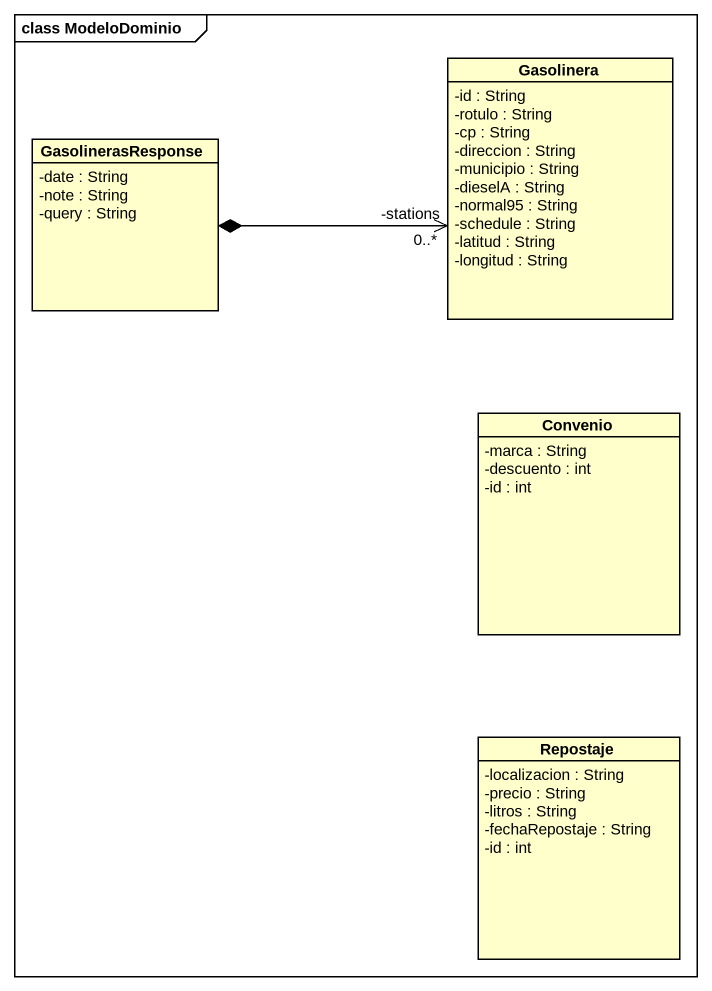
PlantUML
@startuml
mainframe class ModeloDominio
hide circle
hide empty members
skinparam classAttributeIconSize 0
class Gasolinera {
  -id : String
  -rotulo : String
  -cp : String
  -direccion : String
  -municipio : String
  -dieselA : String
  -normal95 : String
  -schedule : String
  -latitud : String
  -longitud : String
}
class GasolinerasResponse {
  -date : String
  -note : String
  -query : String
}
class Convenio {
  -marca : String
  -descuento : int
  -id : int
}
class Repostaje {
  -localizacion : String
  -precio : String
  -litros : String
  -fechaRepostaje : String
  -id : int
}
GasolinerasResponse *-right-> "0..*\n-stations" Gasolinera
@enduml
